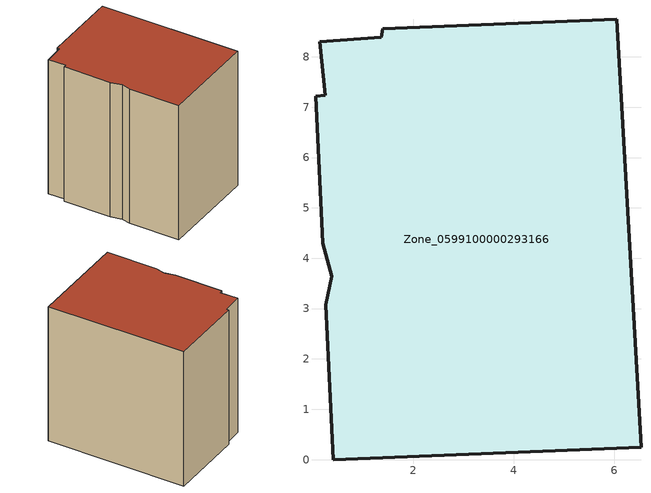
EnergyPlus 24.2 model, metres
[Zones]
Zone_0599100000293166
 floor ground (C_G): 0.21,4.29 0.06,7.22 0.26,7.24 0.15,8.3 1.37,8.39 1.4,8.56 6.05,8.74 6.53,0.25 0.42,0 0.27,3.07 0.39,3.65 z0
 wall outside (C_F): 0.42,0 6.53,0.25 6.05,8.74 1.4,8.56 1.37,8.39 0.15,8.3 0.26,7.24 0.06,7.22 0.21,4.29 0.39,3.65 0.27,3.07 0.42,0 z0:8.8
 roof outside (C_R): 0.06,7.22 0.21,4.29 0.39,3.65 0.27,3.07 0.42,0 6.53,0.25 6.05,8.74 1.4,8.56 1.37,8.39 0.15,8.3 0.26,7.24 z8.8
[BUILDING]
Pand.0599100000293166: North Axis=0; Terrain=City; Loads Convergence Tolerance Value=0.04; Temperature Convergence Tolerance Value=0.4; Solar Distribution=FullExterior; Maximum Number of Warmup Days=25; Minimum Number of Warmup Days=1
[Site:Location]
Rotterdam.The.Hague.AP_ZH_NLD Design_Conditions: Latitude=51.96; Longitude=4.45; Time Zone=1; Elevation=-4.5
[SITE:GROUNDTEMPERATURE:BUILDINGSURFACE]
18, 18, 18, 18, 18, 18, 18, 18, 18, 18, 18, 18
[MATERIAL] Thermal Absorptance=0.9; Solar Absorptance=0.7; Visible Absorptance=0.7
Name | Roughness | Thickness | Conductivity | Density | Specific Heat
G.TC.1946-1964 | MediumSmooth | 0.15 | 1 | 540 | 1210
F.TC.1946-1964 | Rough | 0.3 | 0.857143 | 1920 | 840
R.TC.1946-1964 | MediumRough | 0.2 | 0.235294 | 1500 | 1000
[CONSTRUCTION]
C_G: G.TC.1946-1964
C_F: F.TC.1946-1964
C_R: R.TC.1946-1964
[ZONE]
Zone_0599100000293166: Type=1; Multiplier=1; Ceiling Height=Autocalculate; Volume=Autocalculate; Floor Area=autocalculate; Part of Total Floor Area=Yes
[ZONEINFILTRATION:DESIGNFLOWRATE]
Infil_Zone_0599100000293166: Zone or ZoneList or Space or SpaceList=Zone_0599100000293166; Schedule=AlwaysOn; Design Flow Rate Calculation Method=Flow/Area; Flow Rate per Floor Area=0.003; Constant Term Coefficient=1; Temperature Term Coefficient=0; Velocity Term Coefficient=0; Velocity Squared Term Coefficient=0
[HVACTEMPLATE:ZONE:IDEALLOADSAIRSYSTEM]
Zone_0599100000293166: Maximum Heating Supply Air Temperature=50; Minimum Cooling Supply Air Temperature=13; Maximum Heating Supply Air Humidity Ratio=0.0156; Minimum Cooling Supply Air Humidity Ratio=0.0077; Heating Limit=NoLimit; Cooling Limit=NoLimit; Dehumidification Control Type=ConstantSensibleHeatRatio; Cooling Sensible Heat Ratio=0.7; Dehumidification Setpoint=60; Humidification Control Type=None; Humidification Setpoint=30; Outdoor Air Method=None; Outdoor Air Flow Rate per Person=0.00944; Outdoor Air Flow Rate per Zone Floor Area=0; Outdoor Air Flow Rate per Zone=0; Demand Controlled Ventilation Type=None; Outdoor Air Economizer Type=NoEconomizer; Heat Recovery Type=None; Sensible Heat Recovery Effectiveness=0.7; Latent Heat Recovery Effectiveness=0.65
[ZONECONTROL:THERMOSTAT]
ThermostatControl_Zone_0599100000293166: Zone or ZoneList=Zone_0599100000293166; Control Type Schedule=DualSetpointControlType; Control 1=Thermostat_Zone_0599100000293166; Temperature Difference Between Cutout And Setpoint=0
[THERMOSTATSETPOINT:DUALSETPOINT]
Thermostat_Zone_0599100000293166: Heating Setpoint Temperature Schedule=HeatingSetpoint_Zone_0599100000293166; Cooling Setpoint Temperature Schedule=CoolingSetpoint_Zone_0599100000293166
[SCHEDULE:COMPACT]
HeatingSetpoint_Zone_0599100000293166: Through: 12/31, For: AllDays, Until: 24:00, 21
CoolingSetpoint_Zone_0599100000293166: Through: 12/31, For: AllDays, Until: 24:00, 24
DualSetpointControlType: Through: 12/31, For: AllDays, Until: 24:00, 4
AlwaysOn: Through: 12/31, For: AllDays, Until: 24:00, 1
